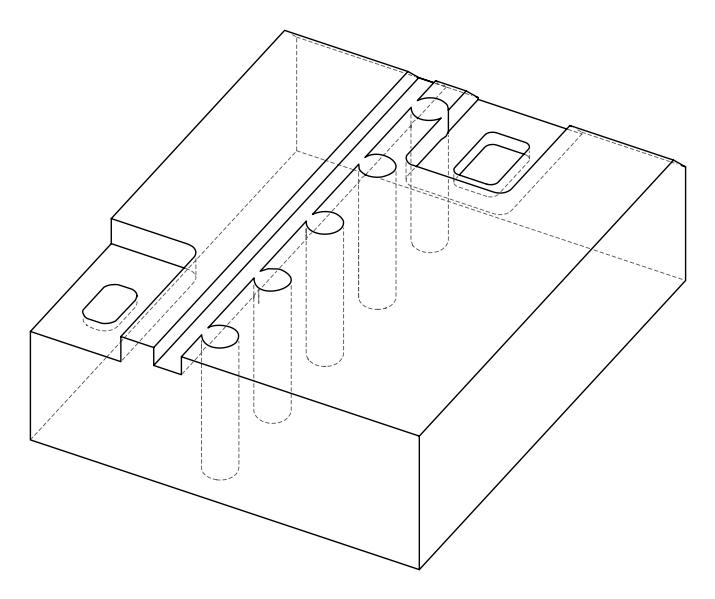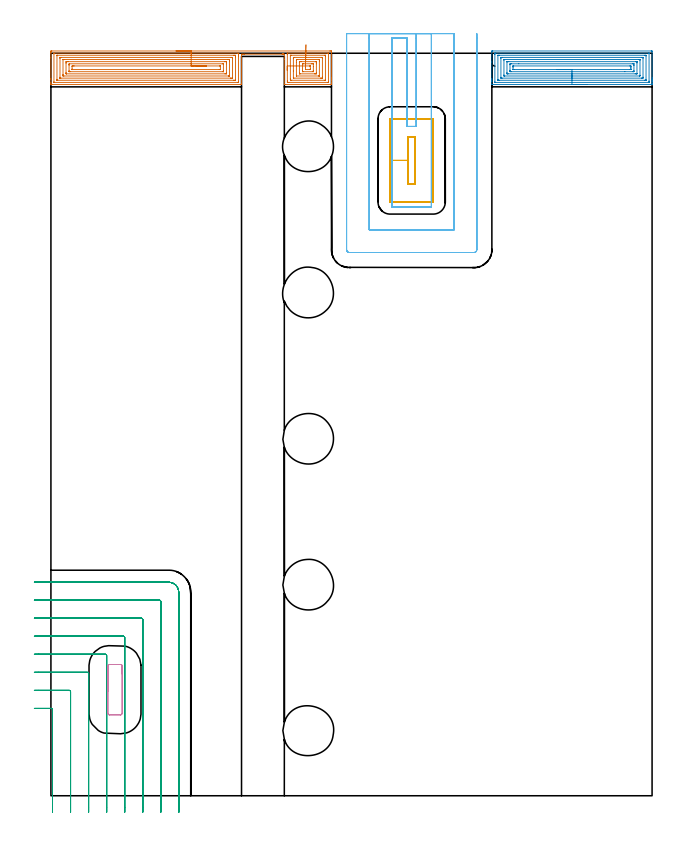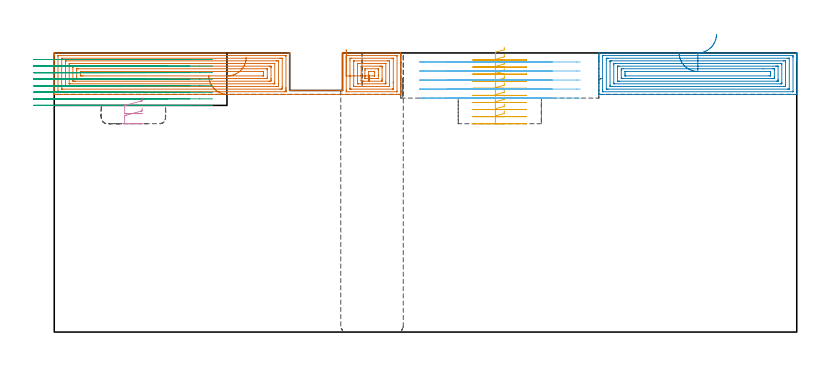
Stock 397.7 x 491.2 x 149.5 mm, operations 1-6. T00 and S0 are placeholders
(PLAN: 12 operations, 6 tool changes, 121 min)
(1 AREA_MILL | FG_CHAMFER_SURFACE | UGT0205_001 | 11.07 min | 46764 mm3)
(2 AREA_MILL_1 | FG_CHAMFER_SURFACE_1 | UGT0205_001 | 7.18 min | 28109 mm3)
(3 MILL_CORNER_NOTCH_RECTANGULAR | CORNER_NOTCH_RECTANGULAR | UGT0201_134 | Follow Part, ap 3.975, ae 75% | 22.82 min | 386567 mm3)
(4 MILL_RECTANGULAR_POCKET | POCKET_RECTANGULAR_STRAIGHT | NXT0201_007 | Follow Part, ap 6.25, ae 75% | 0.61 min | 17779 mm3)
(5 MILL_RECTANGULAR_POCKET_1 | POCKET_RECTANGULAR_STRAIGHT_1 | UGT0201_134 | Follow Part, ap 3.975, ae 75% | 6.12 min | 117712 mm3)
(6 MILL_SLOT | SLOT_PARTIAL_RECTANGULAR | UGT0201_136 | Follow Part, ap 5, ae 75% | 13.35 min | 283495 mm3)
(7 MILL_RECTANGULAR_SLOT | SLOT_RECTANGULAR | UGT0201_105 | Follow Part, ap 5.5, ae 75% | 11.49 min | 347706 mm3)
(8 MILL_THROUGH_HOLE_FROM_SOLID_MATERIAL | STEP1HOLE | NXT0201_007 | Circular | 9.67 min | 116236 mm3)
(9 MILL_THROUGH_HOLE_FROM_SOLID_MATERIAL_1 | STEP1HOLE_1 | NXT0201_007 | Circular | 9.67 min | 116264 mm3)
(10 MILL_THROUGH_HOLE_FROM_SOLID_MATERIAL_2 | STEP1HOLE_2 | NXT0201_007 | Circular | 9.67 min | 116205 mm3)
(11 MILL_THROUGH_HOLE_FROM_SOLID_MATERIAL_3 | STEP1HOLE_3 | NXT0201_007 | Circular | 9.67 min | 116239 mm3)
(12 MILL_THROUGH_HOLE_FROM_SOLID_MATERIAL_4 | STEP1HOLE_4 | NXT0201_007 | Circular | 9.67 min | 116236 mm3)
(TOOL UGT0205_001 | Chamfer Mill 20 x 3 x 45 deg. | D20 FL50 Z2)
(TOOL UGT0201_134 | Carbide End Mill 15.9 | D15.9 FL30 Z4)
(TOOL NXT0201_007 | ENDMILL 25mm [R216.25-25050GCK54P 1620] | D25 R3 FL54 Z5)
(TOOL UGT0201_136 | Carbide End Mill 20.0 | D20 FL30 Z4)
(TOOL UGT0201_105 | End Mill 22 mm | D22 FL25 Z2)
(OP 1 AREA_MILL)
G17 G21 G94 G90
T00 M6
G54
G17 G0 G90 X82.8 Y492.7 S1061 M3
G43 Z159.5 H0
Z137.3
G94 G1 X82.838 Z136.428 F250.
X82.952 Z135.564
X83.141 Z134.712
X83.403 Z133.88
X83.737 Z133.074
X84.14 Z132.3
X84.608 Z131.564
X85.14 Z130.872
X85.729 Z130.229
X86.372 Z129.64
X87.064 Z129.109
X87.8 Z128.64
X88.574 Z128.237
X89.38 Z127.903
X90.212 Z127.641
X91.064 Z127.452
X91.928 Z127.338
X92.8 Z127.3
X184.522
X185.015 Y492.699 Z127.301
X185.503 Y492.694 Z127.303
X185.592 Y492.691 Z127.306
X185.596 Y492.21 Z127.787
X185.6 Y491.63 Z128.367
Y475.107 Z144.889
Y474.526 Z145.468
Y473.919 Z146.079
Y473.642 Z146.355
Y471.874 Z148.121
Y471.321 Z148.678
Y470.806 Z149.193
Y470.515 Z149.476
X185.592 Y470.503 Z149.488
X185.461 Y470.5 Z149.5
X154.722
X154.481 Y470.499 Z149.499
X154.41 Y470.505 Z149.492
X154.4 Y470.692 Z149.305
Y487.183 Z132.816
Y490.6 Z129.4
X153.958
X153.831 Y490.596 Z129.396
X153.818 Y490.594 Z129.393
X153.816 Y490.595
X153.805 Y490.596 Z129.396
X153.8 Y490.598 Z129.398
X153.772 Y490.597 Z129.393
X153.769 Y490.598 Z129.392
X153.767 Y490.6
X153.737 Z129.4
X153.726 Y490.599 Z129.399
X153.612 Y490.6 Z129.4
X153.551
X153.53 Y490.594 Z129.389
X153.517 Y490.59 Z129.383
X153.513 Y490.596 Z129.392
X153.51 Y490.597 Z129.395
X153.485 Y490.6 Z129.4
X153.461 Y490.599 Z129.395
X153.449 Z129.394
X153.422 Y490.6 Z129.4
X153.391 Y490.599 Z129.396
X153.383 Z129.395
X152.948 Y490.6 Z129.4
X127.97
X127.014 Y490.599 Z129.394
X126.977 Y490.6 Z129.4
X126.1
X126.099 Y470.928 Z149.069
X126.09 Y470.505 Z149.491
X125.32 Y470.5 Z149.5
X0.139
X0.008 Y470.503 Z149.488
X0. Y470.515 Z149.476
Y470.806 Z149.193
Y471.321 Z148.678
Y471.874 Z148.121
Y473.919 Z146.079
Y474.526 Z145.468
Y488.155 Z131.842
Y491.326 Z128.671
Y491.63 Z128.367
X0.004 Y492.21 Z127.787
X0.008 Y492.691 Z127.306
X0.097 Y492.694 Z127.303
X0.585 Y492.7 Z127.3
X92.8
Y491.286 Z128.714
X123.579 Y491.285 Z128.715
X124.335 Y491.277 Z128.723
X124.225 Y491.072 Z128.928
X124.171 Y490.945 Z129.055
X124.12 Y490.748 Z129.252
X124.11 Y490.442 Z129.558
X124.102 Y489.883 Z130.117
X124.101 Y489.558 Z130.442
X124.1 Y489. Z131.
X124.099 Y472.202 Z147.798
X124.095 Y472.015 Z147.985
X124.091 Y471.948 Z148.052
X124.087 Y471.921 Z148.079
X124.069 Y471.919 Z148.081
X123.964 Y471.917 Z148.083
X123.538 Y471.914 Z148.086
X123.498
X2.326
X2.148 Y471.916 Z148.084
X2.059 Y471.919 Z148.081
X2.021 Y471.921 Z148.079
X2.01 Y471.941 Z148.059
X2.006 Y472.028 Z147.972
X2.001 Y472.236 Z147.764
Y490.804 Z129.196
X2.007 Y491.169 Z128.831
X2.01 Y491.268 Z128.732
X2.05 Y491.279 Z128.721
X2.407 Y491.286 Z128.714
X92.8
Y489.872 Z130.128
X120.866 Y489.871 Z130.129
X121.441 Y489.87 Z130.13
X121.757 Y489.868 Z130.132
X122.063 Y489.865 Z130.135
X122.09 Y489.558 Z130.442
X122.097 Y489.22 Z130.78
X122.099 Y488.673 Z131.327
X122.1 Y488.333 Z131.667
Y473.642 Z146.358
X122.098 Y473.472 Z146.528
X122.095 Y473.387 Z146.613
X122.09 Y473.346 Z146.654
X122.086 Y473.335 Z146.665
X122.068 Y473.333 Z146.667
X121.757 Y473.33 Z146.67
X121.182 Y473.329 Z146.671
X120.866 Y473.328 Z146.672
X4.464 Y473.329 Z146.671
X4.149 Y473.331 Z146.669
X4.044 Y473.333 Z146.667
X4.014 Y473.335 Z146.665
X4.009 Y473.397 Z146.603
X4.004 Y473.495 Z146.505
X4.001 Y473.642 Z146.358
X4. Y473.79 Z146.21
X4.001 Y489.558 Z130.442
X4.002 Y489.703 Z130.297
X4.01 Y489.851 Z130.149
X4.018 Y489.866 Z130.134
X4.031 Y489.867 Z130.133
X4.07 Y489.87 Z130.13
X4.149 Y489.871 Z130.129
X92.8 Y489.872 Z130.128
Y488.457 Z131.543
X119.302
X119.975 Y488.454 Z131.546
X120.069 Y488.452 Z131.548
X120.089 Y488.451 Z131.549
X120.094 Y488.329 Z131.671
X120.097 Y488.163 Z131.837
X120.1 Y487.914 Z132.086
Y487.789 Z132.211
X120.099 Y475.162 Z144.838
X120.094 Y474.913 Z145.087
X120.09 Y474.753 Z145.247
X120.057 Y474.75 Z145.25
X119.975 Y474.747 Z145.253
X119.756 Y474.744 Z145.256
X119.084 Y474.743 Z145.257
X118.866
X6.603
X6.086 Y474.745 Z145.255
X6.028 Y474.747 Z145.253
X6.015 Y474.749 Z145.251
X6.01 Y474.759 Z145.241
X6.006 Y474.803 Z145.197
X6.002 Y474.982 Z145.018
X6. Y475.342 Z144.658
Y487.789 Z132.211
X6.004 Y488.197 Z131.803
X6.008 Y488.4 Z131.6
X6.01 Y488.445 Z131.555
X6.053 Y488.45 Z131.55
X6.152 Y488.453 Z131.547
X6.821 Y488.457 Z131.543
X7.039
X92.8
Y487.043 Z132.957
X117.302
X118.058 Y487.039 Z132.961
X118.073 Y487.037 Z132.963
X118.092 Y487.005 Z132.995
X118.095 Y486.905 Z133.095
X118.1 Y486.113 Z133.887
X118.099 Y476.295 Z143.705
X118.097 Y476.196 Z143.804
X118.094 Y476.172 Z143.828
X118.092 Y476.165 Z143.835
X118.042 Y476.163 Z143.837
X117.858 Y476.159 Z143.841
X117.58 Y476.157 Z143.843
X117.441
X8.603
X8.01 Y476.164 Z143.836
X8.007 Y476.21 Z143.79
X8.004 Y476.295 Z143.705
X8. Y476.893 Z143.107
Y477.179 Z142.821
X8.001 Y486.905 Z133.095
X8.003 Y486.98 Z133.02
X8.006 Y487.017 Z132.983
X8.009 Y487.03 Z132.97
X8.048 Y487.036 Z132.964
X8.325 Y487.041 Z132.959
X8.465 Y487.043 Z132.957
X92.8
Y485.629 Z134.371
X115.024
X115.52 Y485.627 Z134.373
X115.919 Y485.625 Z134.375
X116.075 Y485.622 Z134.378
X116.091 Y485.454 Z134.546
X116.096 Y485.137 Z134.863
X116.1 Y484.561 Z135.439
Y484.253 Z135.747
Y478.372 Z141.628
X116.098 Y478.063 Z141.937
X116.094 Y477.775 Z142.225
X116.09 Y477.632 Z142.368
X116.078 Y477.578 Z142.422
X116.011 Y477.576 Z142.424
X115.52 Y477.573 Z142.427
X115.124 Y477.571 Z142.429
X10.385 Y477.572 Z142.428
X10.22 Y477.573 Z142.427
X10.088 Y477.576 Z142.424
X10.01 Y477.578 Z142.422
X10.008 Y477.681 Z142.319
X10.003 Y478.063 Z141.937
X10. Y478.445 Z141.555
Y484.635 Z135.365
X10.004 Y485.137 Z134.863
X10.009 Y485.51 Z134.49
X10.023 Y485.622 Z134.378
X10.138 Y485.624 Z134.376
X10.385 Y485.627 Z134.373
X10.781 Y485.629 Z134.371
X11.276
X92.8
Y484.215 Z135.785
X113.776
X113.956 Y484.213 Z135.787
X114.046 Y484.21 Z135.79
X114.083 Y484.208 Z135.792
X114.09 Y484.184 Z135.816
X114.094 Y484.1 Z135.9
X114.099 Y483.894 Z136.106
X114.1 Y479.473 Z140.527
X114.096 Y479.113 Z140.887
X114.091 Y479.011 Z140.989
X114.088 Y478.991 Z141.009
X114.082 Y478.989 Z141.011
X114.057 Y478.987 Z141.013
X113.951 Y478.986 Z141.014
X113.738 Y478.985 Z141.015
X13.058
X12.167 Y478.987 Z141.013
X12.125 Y478.989 Z141.011
X12.009 Y479.001 Z140.999
X12.003 Y479.03 Z140.97
X12.002 Y479.041 Z140.959
X12. Y479.113 Z140.887
Y479.832 Z140.168
Y483.368 Z136.632
Y483.534 Z136.466
X12.003 Y483.7 Z136.3
X12.01 Y484.032 Z135.968
X12.017 Y484.208 Z135.792
X12.206 Y484.214 Z135.786
X92.8 Y484.215 Z135.785
Y482.8 Z137.2
X111.638
X111.956 Y482.798 Z137.202
X112.061 Y482.795 Z137.205
X112.09 Y482.792 Z137.208
X112.095 Y482.722 Z137.278
X112.098 Y482.627 Z137.373
X112.1 Y482.484 Z137.516
Y482.341 Z137.659
X112.099 Y480.574 Z139.426
X112.09 Y480.43 Z139.57
X112.086 Y480.405 Z139.595
X112.074 Y480.403 Z139.597
X112.035 Y480.401 Z139.599
X111.956 Y480.4 Z139.6
X111.384
X14.268
X14.099 Y480.401 Z139.599
X14.04 Y480.404 Z139.596
X14.021 Y480.406 Z139.594
X14.01 Y480.426 Z139.574
X14.005 Y480.505 Z139.495
X14. Y480.665 Z139.335
Y480.716 Z139.284
X14.001 Y482.484 Z137.516
X14.006 Y482.692 Z137.308
X14.01 Y482.79 Z137.21
X14.203 Y482.794 Z137.206
X14.523 Y482.799 Z137.201
X14.84 Y482.8 Z137.2
X15.412
X92.8
X93.672 Z137.238
X94.536 Z137.351
X95.388 Z137.54
X96.22 Z137.803
X97.026 Z138.136
X97.8 Z138.539
X98.536 Z139.008
X99.228 Z139.539
X99.871 Z140.128
X100.46 Z140.772
X100.992 Z141.464
X101.46 Z142.2
X101.863 Z142.973
X102.197 Z143.779
X102.459 Z144.611
X102.648 Z145.463
X102.762 Z146.328
X102.8 Z147.2
G0 Z159.5
X156.4
Z151.342
G1 Y482.211 Z150.699
Y481.68 Z150.007
Y481.211 Z149.271
Y480.808 Z148.497
Y480.474 Z147.691
Y480.212 Z146.859
Y480.023 Z146.007
Y479.909 Z145.142
Y479.871 Z144.271
Y479.909 Z143.399
Y480.023 Z142.534
Y480.212 Z141.683
Y480.474 Z140.851
Y480.808 Z140.045
Y481.211 Z139.271
Y481.68 Z138.535
Y482.211 Z137.843
Y482.8 Z137.2
X156.399 Y490.442 Z129.558
X156.397 Y490.548 Z129.452
X156.389 Y490.651 Z129.349
X156.303 Y491.279 Z128.721
X156.504 Y491.284 Z128.716
X156.546 Y491.285 Z128.715
X183.274 Y491.286 Z128.714
X183.452 Y491.284 Z128.716
X183.541 Y491.281 Z128.719
X183.579 Y491.279 Z128.721
X183.59 Y491.259 Z128.741
X183.594 Y491.172 Z128.828
X183.599 Y490.963 Z129.037
Y472.395 Z147.605
X183.593 Y472.031 Z147.969
X183.59 Y471.932 Z148.068
X183.55 Y471.921 Z148.079
X183.193 Y471.914 Z148.086
X157.355
X156.504 Y471.92 Z148.08
X156.457 Y471.921 Z148.079
X156.41 Y471.947 Z148.053
X156.404 Y471.973 Z148.027
X156.4 Y472.758 Z147.242
Y472.862 Z147.138
Y482.8 Z137.2
X158.4
Y489.558 Z130.442
X158.403 Y489.75 Z130.25
X158.407 Y489.846 Z130.154
X158.41 Y489.864 Z130.136
X158.455 Y489.867 Z130.133
X158.545 Y489.87 Z130.13
X158.861 Y489.871 Z130.129
X159.177 Y489.872 Z130.128
X181.135 Y489.871 Z130.129
X181.451 Y489.869 Z130.131
X181.556 Y489.867 Z130.133
X181.586 Y489.865 Z130.135
X181.592 Y489.803 Z130.197
X181.597 Y489.705 Z130.295
X181.599 Y489.558 Z130.442
X181.6 Y489.41 Z130.59
X181.599 Y473.642 Z146.358
X181.598 Y473.497 Z146.503
X181.59 Y473.349 Z146.651
X181.582 Y473.334 Z146.666
X181.569 Y473.332 Z146.668
X181.53 Y473.33 Z146.67
X181.451 Y473.329 Z146.671
X180.877 Y473.328 Z146.672
X159.177 Y473.329 Z146.671
X158.601 Y473.33 Z146.67
X158.47 Y473.333 Z146.667
X158.417 Y473.335 Z146.665
X158.403 Y473.527 Z146.473
X158.401 Y473.642 Z146.358
X158.4 Y474.414 Z145.586
Y482.8 Z137.2
X160.4
X160.401 Y487.789 Z132.211
X160.404 Y488.34 Z131.66
X160.41 Y488.422 Z131.578
X160.42 Y488.451 Z131.549
X160.455 Y488.452 Z131.548
X160.623 Y488.455 Z131.545
X160.959 Y488.457 Z131.543
X161.177
X178.997
X179.514 Y488.455 Z131.545
X179.572 Y488.453 Z131.547
X179.585 Y488.451 Z131.549
X179.59 Y488.441 Z131.559
X179.594 Y488.397 Z131.603
X179.598 Y488.218 Z131.782
X179.6 Y487.858 Z132.142
Y475.411 Z144.589
X179.596 Y475.003 Z144.997
X179.592 Y474.8 Z145.2
X179.59 Y474.754 Z145.246
X179.546 Y474.75 Z145.25
X179.448 Y474.747 Z145.253
X178.779 Y474.743 Z145.257
X178.561
X160.741
X160.546 Y474.745 Z145.255
X160.449 Y474.748 Z145.252
X160.41 Y474.75 Z145.25
X160.408 Y474.782 Z145.218
X160.401 Y475.08 Z144.92
X160.4 Y479.383 Z140.617
Y482.8 Z137.2
X162.4
Y485.137 Z134.863
Y486.359 Z133.641
X162.403 Y486.905 Z133.095
X162.406 Y486.989 Z133.011
X162.409 Y487.026 Z132.974
X162.464 Y487.036 Z132.964
X162.604 Y487.041 Z132.959
X162.741 Y487.042 Z132.958
X177.136
X177.414 Y487.039 Z132.961
X177.59 Y487.036 Z132.964
X177.594 Y486.99 Z133.01
X177.597 Y486.905 Z133.095
X177.6 Y486.306 Z133.694
Y486.021 Z133.979
X177.599 Y476.295 Z143.705
X177.598 Y476.22 Z143.78
X177.594 Y476.183 Z143.817
X177.591 Y476.17 Z143.83
X177.551 Y476.164 Z143.836
X177.275 Y476.159 Z143.841
X177.135 Y476.157 Z143.843
X162.602
X162.51 Y476.159 Z143.841
X162.437 Y476.164 Z143.836
X162.409 Y476.168 Z143.832
X162.407 Y476.183 Z143.817
X162.403 Y476.295 Z143.705
X162.4 Y476.633 Z143.367
Y482.8 Z137.2
X164.4
Y485.137 Z134.863
Y485.258 Z134.742
X164.403 Y485.381 Z134.619
X164.41 Y485.618 Z134.382
X164.523 Y485.622 Z134.378
X164.92 Y485.627 Z134.373
X165.414 Y485.629 Z134.371
X165.809
X175.215
X175.38 Y485.627 Z134.373
X175.512 Y485.625 Z134.375
X175.59 Y485.622 Z134.378
X175.593 Y485.519 Z134.481
X175.598 Y485.137 Z134.863
X175.6 Y484.754 Z135.246
Y484.253 Z135.747
Y478.565 Z141.435
X175.597 Y478.063 Z141.937
X175.591 Y477.69 Z142.31
X175.577 Y477.578 Z142.422
X175.462 Y477.575 Z142.425
X175.215 Y477.573 Z142.427
X174.819 Y477.571 Z142.429
X174.324
X165.019
X164.523 Y477.573 Z142.427
X164.453 Y477.575 Z142.425
X164.418 Y477.577 Z142.423
X164.41 Y477.697 Z142.303
X164.402 Y477.941 Z142.059
X164.4 Y478.063 Z141.937
Y482.8 Z137.2
X166.4
Y483.274 Z136.726
Y483.368 Z136.632
X166.405 Y484.153 Z135.847
X166.41 Y484.204 Z135.796
X166.451 Y484.208 Z135.792
X166.556 Y484.211 Z135.789
X166.77 Y484.213 Z135.787
X167.196 Y484.215 Z135.785
X172.542
X173.433 Y484.212 Z135.788
X173.475 Y484.211 Z135.789
X173.591 Y484.199 Z135.801
X173.597 Y484.17 Z135.83
X173.598 Y484.159 Z135.841
X173.6 Y482.318 Z137.682
Y479.666 Z140.334
X173.597 Y479.5 Z140.5
X173.59 Y479.168 Z140.832
X173.583 Y478.992 Z141.008
X173.394 Y478.986 Z141.014
X166.753
X166.551 Y478.988 Z141.012
X166.45 Y478.991 Z141.009
X166.41 Y478.993 Z141.007
X166.4 Y479.832 Z140.168
Y482.8 Z137.2
X168.41 Y482.755 Z137.245
Y482.77 Z137.23
X168.419 Y482.794 Z137.206
X168.468 Y482.797 Z137.203
X168.553 Y482.8 Z137.2
X171.332
X171.501 Y482.799 Z137.201
X171.56 Y482.797 Z137.203
X171.579 Y482.794 Z137.206
X171.59 Y482.773 Z137.227
X171.596 Y482.695 Z137.305
X171.6 Y482.535 Z137.465
Y482.484 Z137.516
Y480.766 Z139.234
Y480.716 Z139.284
X171.595 Y480.507 Z139.493
X171.59 Y480.41 Z139.59
X171.397 Y480.405 Z139.595
X171.078 Y480.4 Z139.6
X168.405
X168.403 Y480.401 Z139.599
X168.401 Y480.404 Z139.596
X168.4 Y482.173 Z137.827
X168.404 Y482.484 Z137.516
X168.41 Y482.755 Z137.245
X168.424 Y483.398 Z136.655
X168.439 Y484.09 Z136.124
X168.456 Y484.826 Z135.656
X168.473 Y485.6 Z135.253
X168.491 Y486.406 Z134.919
X168.51 Y487.237 Z134.657
X168.529 Y488.089 Z134.468
X168.548 Y488.954 Z134.355
X168.568 Y489.825 Z134.317
X168.587 Y490.696 Z134.355
X168.606 Y491.561 Z134.469
X168.625 Y492.412 Z134.658
X168.644 Y493.244 Z134.92
X168.662 Y494.05 Z135.254
X168.679 Y494.824 Z135.657
X168.696 Y495.559 Z136.126
X168.711 Y496.251 Z136.657
X168.726 Y496.894 Z137.246
G0 Z159.5
M5
M2
(OP 2 AREA_MILL_1)
G17 G21 G94 G90
T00 M6
G54
G17 G0 G90 X354.7 Y470.5 S1061 M3
G43 Z159.5 H0
G94 G1 X354.662 Z158.628 F250.
X354.548 Z157.763
X354.359 Z156.912
X354.097 Z156.08
X353.763 Z155.274
X353.36 Z154.5
X352.892 Z153.764
X352.36 Z153.072
X351.771 Z152.429
X351.128 Z151.84
X350.436 Z151.308
X349.7 Z150.84
X348.926 Z150.437
X348.12 Z150.103
X347.288 Z149.841
X346.436 Z149.652
X345.572 Z149.538
X344.7 Z149.5
X291.811
X291.71 Y470.506 Z149.492
X291.7 Y470.745 Z149.254
Y472.316 Z147.683
Y472.758 Z147.238
Y472.979 Z147.018
Y473.642 Z146.355
Y473.863 Z146.134
Y474.526 Z145.467
Y485.413 Z134.584
Y492.21 Z127.786
X291.703 Y492.545 Z127.452
X291.71 Y492.691 Z127.305
X291.858 Y492.699 Z127.299
X292.256 Y492.7 Z127.3
X397.144
X397.546 Y492.695 Z127.302
X397.69 Y492.691 Z127.305
X397.7 Y492.542 Z127.455
Y475.079 Z144.916
Y474.526 Z145.467
Y473.863 Z146.134
Y473.642 Z146.355
Y472.979 Z147.018
Y472.758 Z147.238
Y472.316 Z147.683
Y471.432 Z148.567
Y470.99 Z149.009
X397.699 Y470.743 Z149.255
X397.69 Y470.506 Z149.492
X397.589 Y470.5 Z149.5
X344.7
Y471.914 Z148.086
X293.993
X293.819 Y471.917 Z148.083
X293.734 Y471.921 Z148.079
X293.709 Y471.93 Z148.07
X293.705 Y471.955 Z148.045
X293.701 Y472.021 Z147.979
X293.7 Y472.205 Z147.795
Y490.442 Z129.558
X293.701 Y490.772 Z129.228
X293.71 Y491.105 Z128.895
X293.725 Y491.279 Z128.721
X293.821 Y491.282 Z128.718
X294.033 Y491.285 Z128.715
X294.074 Y491.286 Z128.714
X395.407
X395.581 Y491.283 Z128.717
X395.666 Y491.279 Z128.721
X395.691 Y491.27 Z128.73
X395.695 Y491.245 Z128.755
X395.698 Y491.179 Z128.821
X395.7 Y490.995 Z129.005
Y472.758 Z147.242
X395.699 Y472.428 Z147.572
X395.69 Y472.095 Z147.905
X395.675 Y471.921 Z148.079
X395.579 Y471.918 Z148.082
X395.367 Y471.914 Z148.086
X395.326
X344.7
Y473.328 Z146.672
X296.7 Y473.329 Z146.671
X296.125 Y473.33 Z146.67
X295.811 Y473.333 Z146.667
X295.716 Y473.335 Z146.665
X295.706 Y473.532 Z146.468
X295.702 Y473.642 Z146.358
X295.7 Y473.752 Z146.248
X295.701 Y489.667 Z130.333
X295.705 Y489.778 Z130.222
X295.71 Y489.851 Z130.149
X295.719 Y489.865 Z130.135
X295.733 Y489.867 Z130.133
X295.811 Y489.869 Z130.131
X296.385 Y489.871 Z130.129
X296.7
X392.7
X393.275 Y489.87 Z130.13
X393.589 Y489.866 Z130.134
X393.684 Y489.865 Z130.135
X393.694 Y489.668 Z130.332
X393.698 Y489.558 Z130.442
X393.7 Y489.448 Z130.552
X393.699 Y473.532 Z146.468
X393.695 Y473.421 Z146.579
X393.69 Y473.349 Z146.651
X393.681 Y473.335 Z146.665
X393.667 Y473.333 Z146.667
X393.589 Y473.331 Z146.669
X393.015 Y473.329 Z146.671
X392.7 Y473.328 Z146.672
X344.7
Y474.743 Z145.257
X298.478
X298.259 Y474.744 Z145.256
X297.761 Y474.75 Z145.25
X297.71 Y474.753 Z145.247
X297.706 Y474.825 Z145.175
X297.702 Y474.984 Z145.016
X297.7 Y475.3 Z144.7
X297.701 Y487.789 Z132.211
X297.705 Y488.176 Z131.824
X297.71 Y488.369 Z131.631
X297.719 Y488.451 Z131.549
X297.811 Y488.453 Z131.547
X298.478 Y488.457 Z131.543
X298.695
X390.922
X391.141 Y488.456 Z131.544
X391.639 Y488.45 Z131.55
X391.69 Y488.447 Z131.553
X391.694 Y488.374 Z131.626
X391.698 Y488.216 Z131.784
X391.7 Y487.9 Z132.1
Y475.411 Z144.589
X391.695 Y475.024 Z144.976
X391.69 Y474.831 Z145.169
X391.681 Y474.749 Z145.251
X391.589 Y474.747 Z145.253
X390.922 Y474.743 Z145.257
X390.705
X344.7
Y476.157 Z143.843
X300.256
X300.117 Y476.158 Z143.842
X299.84 Y476.164 Z143.836
X299.709 Y476.174 Z143.826
X299.705 Y476.216 Z143.784
X299.702 Y476.295 Z143.705
X299.7 Y476.847 Z143.153
X299.701 Y486.573 Z133.427
X299.706 Y486.905 Z133.095
X299.71 Y487.036 Z132.964
X299.978 Y487.041 Z132.959
X300.117 Y487.043 Z132.957
X389.144
X389.283 Y487.042 Z132.958
X389.56 Y487.036 Z132.964
X389.691 Y487.026 Z132.974
X389.695 Y486.984 Z133.016
X389.698 Y486.905 Z133.095
X389.7 Y486.353 Z133.647
X389.699 Y476.627 Z143.373
X389.694 Y476.295 Z143.705
X389.689 Y476.164 Z143.836
X389.422 Y476.159 Z143.841
X389.283 Y476.157 Z143.843
X344.7
Y477.571 Z142.429
X302.528
X302.033 Y477.572 Z142.428
X301.869 Y477.574 Z142.426
X301.738 Y477.578 Z142.422
X301.71 Y477.584 Z142.416
X301.706 Y477.637 Z142.363
X301.703 Y477.732 Z142.268
X301.7 Y478.063 Z141.937
Y478.395 Z141.605
X301.701 Y485.467 Z134.533
X301.706 Y485.578 Z134.422
X301.71 Y485.615 Z134.385
X301.727 Y485.622 Z134.378
X301.786 Y485.624 Z134.376
X302.033 Y485.628 Z134.372
X302.428 Y485.629 Z134.371
X302.922
X386.872
X387.367 Y485.628 Z134.372
X387.531 Y485.626 Z134.374
X387.662 Y485.622 Z134.378
X387.69 Y485.616 Z134.384
X387.694 Y485.563 Z134.437
X387.697 Y485.468 Z134.532
X387.7 Y485.137 Z134.863
Y484.805 Z135.195
X387.699 Y477.733 Z142.267
X387.694 Y477.621 Z142.379
X387.69 Y477.585 Z142.415
X387.673 Y477.578 Z142.422
X387.614 Y477.575 Z142.425
X387.367 Y477.572 Z142.428
X386.972 Y477.571 Z142.429
X386.478
X344.7
Y478.985 Z141.015
X304.662
X303.811 Y478.991 Z141.009
X303.766 Y478.992 Z141.008
X303.71 Y479.022 Z140.978
X303.704 Y479.054 Z140.946
X303.7 Y479.832 Z140.168
Y479.942 Z140.058
X303.701 Y483.589 Z136.411
X303.705 Y483.81 Z136.19
X303.715 Y484.208 Z135.792
X303.811 Y484.213 Z135.787
X303.85 Y484.214 Z135.786
X304.7 Y484.215 Z135.785
X309.533
X384.738
X385.589 Y484.209 Z135.791
X385.634 Y484.208 Z135.792
X385.69 Y484.178 Z135.822
X385.696 Y484.146 Z135.854
X385.7 Y483.368 Z136.632
Y483.258 Z136.742
X385.699 Y479.611 Z140.389
X385.695 Y479.39 Z140.61
X385.685 Y478.992 Z141.008
X385.589 Y478.987 Z141.013
X385.55 Y478.986 Z141.014
X384.7 Y478.985 Z141.015
X379.7
X344.7
Y480.4 Z139.6
X306.478
X305.905 Y480.402 Z139.598
X305.771 Y480.404 Z139.596
X305.717 Y480.406 Z139.594
X305.703 Y480.602 Z139.398
X305.7 Y481.6 Z138.4
Y482.374 Z137.626
X305.701 Y482.484 Z137.516
X305.703 Y482.678 Z137.322
X305.707 Y482.774 Z137.226
X305.709 Y482.792 Z137.208
X305.752 Y482.795 Z137.205
X305.842 Y482.797 Z137.203
X306.16 Y482.8 Z137.2
X382.922
X383.495 Y482.798 Z137.202
X383.629 Y482.796 Z137.204
X383.683 Y482.794 Z137.206
X383.697 Y482.598 Z137.402
X383.698 Y482.484 Z137.516
X383.7 Y481.711 Z138.289
Y480.826 Z139.174
X383.699 Y480.716 Z139.284
X383.697 Y480.522 Z139.478
X383.693 Y480.426 Z139.574
X383.691 Y480.408 Z139.592
X383.648 Y480.405 Z139.595
X383.558 Y480.403 Z139.597
X383.24 Y480.4 Z139.6
X344.7
X343.828 Z139.639
X342.964 Z139.752
X342.112 Z139.941
X341.28 Z140.204
X340.474 Z140.537
X339.7 Z140.94
X338.964 Z141.409
X338.272 Z141.94
X337.629 Z142.529
X337.04 Z143.173
X336.508 Z143.865
X336.04 Z144.6
X335.637 Z145.374
X335.303 Z146.18
X335.041 Z147.012
X334.852 Z147.864
X334.738 Z148.729
X334.7 Z149.6
G0 Z159.5
M5
M2
(OP 3 MILL_CORNER_NOTCH_RECTANGULAR)
G17 G21 G94 G90
T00 M6
G54
G17 G0 G90 X1.075 Y-10.95 S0 M3
G43 Z159.5 H0
Z145.987
G94 G1 Y-7.95 F250.
Y56.987 F500.
G3 X0.287 Y57.775 R0.795
G1 X-7.95
X-10.95 F250.
G0 Z159.5
X13. Y-10.95
Z145.987
G1 Y-7.95
Y68.911 F500.
G3 X12.211 Y69.7 R0.795
G1 X-7.95
X-10.95 F250.
G0 Z159.5
X24.925 Y-10.95
Z145.987
G1 Y-7.95
Y80.836 F500.
G3 X24.136 Y81.625 R0.795
G1 X-7.95
X-10.95 F250.
G0 Z159.5
X36.85 Y-10.95
Z145.987
G1 Y-7.95
Y92.761 F500.
G3 X36.061 Y93.55 R0.795
G1 X-7.95
X-10.95 F250.
G0 Z159.5
X48.775 Y-10.95
Z145.987
G1 Y-7.95
Y104.685 F500.
G3 X47.985 Y105.475 R0.795
G1 X-7.95
X-10.95 F250.
G0 Z159.5
X60.7 Y-10.95
Z145.987
G1 Y-7.95
Y116.61 F500.
G3 X59.91 Y117.4 R0.795
G1 X-7.95
X-10.95 F250.
G0 Z159.5
X72.625 Y-10.95
Z145.987
G1 Y-7.95
Y128.535 F500.
G3 X71.835 Y129.325 R0.795
G1 X-7.95
X-10.95 F250.
G0 Z159.5
X84.55 Y-10.95
Z145.987
G1 Y-7.95
Y134.7 F500.
G3 X78. Y141.25 R6.55
G1 X-7.95
X-10.95 F250.
G0 Z159.5
X1.075 Y-10.95
Z142.475
G1 Y-7.95
Y56.987 F500.
G3 X0.287 Y57.775 R0.795
G1 X-7.95
X-10.95 F250.
G0 Z159.5
X13. Y-10.95
Z142.475
G1 Y-7.95
Y68.911 F500.
G3 X12.211 Y69.7 R0.795
G1 X-7.95
X-10.95 F250.
G0 Z159.5
X24.925 Y-10.95
Z142.475
G1 Y-7.95
Y80.836 F500.
G3 X24.136 Y81.625 R0.795
G1 X-7.95
X-10.95 F250.
G0 Z159.5
X36.85 Y-10.95
Z142.475
G1 Y-7.95
Y92.761 F500.
G3 X36.061 Y93.55 R0.795
G1 X-7.95
X-10.95 F250.
G0 Z159.5
X48.775 Y-10.95
Z142.475
G1 Y-7.95
Y104.685 F500.
G3 X47.985 Y105.475 R0.795
G1 X-7.95
X-10.95 F250.
G0 Z159.5
X60.7 Y-10.95
Z142.475
G1 Y-7.95
Y116.61 F500.
G3 X59.91 Y117.4 R0.795
G1 X-7.95
X-10.95 F250.
G0 Z159.5
X72.625 Y-10.95
Z142.475
G1 Y-7.95
Y128.535 F500.
G3 X71.835 Y129.325 R0.795
G1 X-7.95
X-10.95 F250.
G0 Z159.5
X84.55 Y-10.95
Z142.475
G1 Y-7.95
Y134.7 F500.
G3 X78. Y141.25 R6.55
G1 X-7.95
X-10.95 F250.
G0 Z159.5
X1.075 Y-10.95
Z138.962
G1 Y-7.95
Y56.987 F500.
G3 X0.287 Y57.775 R0.795
G1 X-7.95
X-10.95 F250.
G0 Z159.5
X13. Y-10.95
Z138.962
G1 Y-7.95
Y68.911 F500.
G3 X12.211 Y69.7 R0.795
G1 X-7.95
X-10.95 F250.
G0 Z159.5
X24.925 Y-10.95
Z138.962
G1 Y-7.95
Y80.836 F500.
G3 X24.136 Y81.625 R0.795
G1 X-7.95
X-10.95 F250.
G0 Z159.5
X36.85 Y-10.95
Z138.962
G1 Y-7.95
Y92.761 F500.
G3 X36.061 Y93.55 R0.795
G1 X-7.95
X-10.95 F250.
G0 Z159.5
X48.775 Y-10.95
Z138.962
G1 Y-7.95
Y104.685 F500.
G3 X47.985 Y105.475 R0.795
G1 X-7.95
X-10.95 F250.
G0 Z159.5
X60.7 Y-10.95
Z138.962
G1 Y-7.95
Y116.61 F500.
G3 X59.91 Y117.4 R0.795
G1 X-7.95
X-10.95 F250.
G0 Z159.5
X72.625 Y-10.95
Z138.962
G1 Y-7.95
Y128.535 F500.
G3 X71.835 Y129.325 R0.795
G1 X-7.95
X-10.95 F250.
G0 Z159.5
X84.55 Y-10.95
Z138.962
G1 Y-7.95
Y134.7 F500.
G3 X78. Y141.25 R6.55
G1 X-7.95
X-10.95 F250.
G0 Z159.5
X1.075 Y-10.95
Z135.45
G1 Y-7.95
Y56.987 F500.
G3 X0.287 Y57.775 R0.795
G1 X-7.95
X-10.95 F250.
G0 Z159.5
X13. Y-10.95
Z135.45
G1 Y-7.95
Y68.911 F500.
G3 X12.211 Y69.7 R0.795
G1 X-7.95
X-10.95 F250.
G0 Z159.5
X24.925 Y-10.95
Z135.45
G1 Y-7.95
Y80.836 F500.
G3 X24.136 Y81.625 R0.795
G1 X-7.95
X-10.95 F250.
G0 Z159.5
X36.85 Y-10.95
Z135.45
G1 Y-7.95
Y92.761 F500.
G3 X36.061 Y93.55 R0.795
G1 X-7.95
X-10.95 F250.
G0 Z159.5
X48.775 Y-10.95
Z135.45
G1 Y-7.95
Y104.685 F500.
G3 X47.985 Y105.475 R0.795
G1 X-7.95
X-10.95 F250.
G0 Z159.5
X60.7 Y-10.95
Z135.45
G1 Y-7.95
Y116.61 F500.
G3 X59.91 Y117.4 R0.795
G1 X-7.95
X-10.95 F250.
G0 Z159.5
X72.625 Y-10.95
Z135.45
G1 Y-7.95
Y128.535 F500.
G3 X71.835 Y129.325 R0.795
G1 X-7.95
X-10.95 F250.
G0 Z159.5
X84.55 Y-10.95
Z135.45
G1 Y-7.95
Y134.7 F500.
G3 X78. Y141.25 R6.55
G1 X-7.95
X-10.95 F250.
G0 Z159.5
X1.075 Y-10.95
Z131.937
G1 Y-7.95
Y56.987 F500.
G3 X0.287 Y57.775 R0.795
G1 X-7.95
X-10.95 F250.
G0 Z159.5
X13. Y-10.95
Z131.937
G1 Y-7.95
Y68.911 F500.
G3 X12.211 Y69.7 R0.795
G1 X-7.95
X-10.95 F250.
G0 Z159.5
X24.925 Y-10.95
Z131.937
G1 Y-7.95
Y80.836 F500.
G3 X24.136 Y81.625 R0.795
G1 X-7.95
X-10.95 F250.
G0 Z159.5
X36.85 Y-10.95
Z131.937
G1 Y-7.95
Y92.761 F500.
G3 X36.061 Y93.55 R0.795
G1 X-7.95
X-10.95 F250.
G0 Z159.5
X48.775 Y-10.95
Z131.937
G1 Y-7.95
Y104.685 F500.
G3 X47.985 Y105.475 R0.795
G1 X-7.95
X-10.95 F250.
G0 Z159.5
X60.7 Y-10.95
Z131.937
G1 Y-7.95
Y116.61 F500.
G3 X59.91 Y117.4 R0.795
G1 X-7.95
X-10.95 F250.
G0 Z159.5
X72.625 Y-10.95
Z131.937
G1 Y-7.95
Y128.535 F500.
G3 X71.835 Y129.325 R0.795
G1 X-7.95
X-10.95 F250.
G0 Z159.5
X84.55 Y-10.95
Z131.937
G1 Y-7.95
Y134.7 F500.
G3 X78. Y141.25 R6.55
G1 X-7.95
X-10.95 F250.
G0 Z159.5
X1.075 Y-10.95
Z128.425
G1 Y-7.95
Y56.987 F500.
G3 X0.287 Y57.775 R0.795
G1 X-7.95
X-10.95 F250.
G0 Z159.5
X13. Y-10.95
Z128.425
G1 Y-7.95
Y68.911 F500.
G3 X12.211 Y69.7 R0.795
G1 X-7.95
X-10.95 F250.
G0 Z159.5
X24.925 Y-10.95
Z128.425
G1 Y-7.95
Y80.836 F500.
G3 X24.136 Y81.625 R0.795
G1 X-7.95
X-10.95 F250.
G0 Z159.5
X36.85 Y-10.95
Z128.425
G1 Y-7.95
Y92.761 F500.
G3 X36.061 Y93.55 R0.795
G1 X-7.95
X-10.95 F250.
G0 Z159.5
X48.775 Y-10.95
Z128.425
G1 Y-7.95
Y104.685 F500.
G3 X47.985 Y105.475 R0.795
G1 X-7.95
X-10.95 F250.
G0 Z159.5
X60.7 Y-10.95
Z128.425
G1 Y-7.95
Y116.61 F500.
G3 X59.91 Y117.4 R0.795
G1 X-7.95
X-10.95 F250.
G0 Z159.5
X72.625 Y-10.95
Z128.425
G1 Y-7.95
Y128.535 F500.
G3 X71.835 Y129.325 R0.795
G1 X-7.95
X-10.95 F250.
G0 Z159.5
X84.55 Y-10.95
Z128.425
G1 Y-7.95
Y134.7 F500.
G3 X78. Y141.25 R6.55
G1 X-7.95
X-10.95 F250.
G0 Z159.5
X1.075 Y-10.95
Z124.912
G1 Y-7.95
Y56.987 F500.
G3 X0.287 Y57.775 R0.795
G1 X-7.95
X-10.95 F250.
G0 Z159.5
X13. Y-10.95
Z124.912
G1 Y-7.95
Y68.911 F500.
G3 X12.211 Y69.7 R0.795
G1 X-7.95
X-10.95 F250.
G0 Z159.5
X24.925 Y-10.95
Z124.912
G1 Y-7.95
Y80.836 F500.
G3 X24.136 Y81.625 R0.795
G1 X-7.95
X-10.95 F250.
G0 Z159.5
X36.85 Y-10.95
Z124.912
G1 Y-7.95
Y92.761 F500.
G3 X36.061 Y93.55 R0.795
G1 X-7.95
X-10.95 F250.
G0 Z159.5
X48.775 Y-10.95
Z124.912
G1 Y-7.95
Y104.685 F500.
G3 X47.985 Y105.475 R0.795
G1 X-7.95
X-10.95 F250.
G0 Z159.5
X60.7 Y-10.95
Z124.912
G1 Y-7.95
Y116.61 F500.
G3 X59.91 Y117.4 R0.795
G1 X-7.95
X-10.95 F250.
G0 Z159.5
X72.625 Y-10.95
Z124.912
G1 Y-7.95
Y128.535 F500.
G3 X71.835 Y129.325 R0.795
G1 X-7.95
X-10.95 F250.
G0 Z159.5
X84.55 Y-10.95
Z124.912
G1 Y-7.95
Y134.7 F500.
G3 X78. Y141.25 R6.55
G1 X-7.95
X-10.95 F250.
G0 Z159.5
X1.075 Y-10.95
Z121.4
G1 Y-7.95
Y56.987 F500.
G3 X0.287 Y57.775 R0.795
G1 X-7.95
X-10.95 F250.
G0 Z159.5
X13. Y-10.95
Z121.4
G1 Y-7.95
Y68.911 F500.
G3 X12.211 Y69.7 R0.795
G1 X-7.95
X-10.95 F250.
G0 Z159.5
X24.925 Y-10.95
Z121.4
G1 Y-7.95
Y80.836 F500.
G3 X24.136 Y81.625 R0.795
G1 X-7.95
X-10.95 F250.
G0 Z159.5
X36.85 Y-10.95
Z121.4
G1 Y-7.95
Y92.761 F500.
G3 X36.061 Y93.55 R0.795
G1 X-7.95
X-10.95 F250.
G0 Z159.5
X48.775 Y-10.95
Z121.4
G1 Y-7.95
Y104.685 F500.
G3 X47.985 Y105.475 R0.795
G1 X-7.95
X-10.95 F250.
G0 Z159.5
X60.7 Y-10.95
Z121.4
G1 Y-7.95
Y116.61 F500.
G3 X59.91 Y117.4 R0.795
G1 X-7.95
X-10.95 F250.
G0 Z159.5
X72.625 Y-10.95
Z121.4
G1 Y-7.95
Y128.535 F500.
G3 X71.835 Y129.325 R0.795
G1 X-7.95
X-10.95 F250.
G0 Z159.5
X84.55 Y-10.95
Z121.4
G1 Y-7.95
Y134.7 F500.
G3 X78. Y141.25 R6.55
G1 X-7.95
X-10.95 F250.
G0 Z159.5
M5
M2
(OP 4 MILL_RECTANGULAR_POCKET)
G17 G21 G94 G90
T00 M6
G54
G17 G0 G90 X47.1 Y80.596 S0 M3
G43 Z159.5 H1
Z125.429
G94 G1 Y85.8 Z124.034 F250.
Y85.9 Z124.007
X47.036 Y86.167 Z123.934
X46.901 Y86.407 Z123.86
X46.707 Y86.601 Z123.786
X46.467 Y86.736 Z123.713
X46.2 Y86.8 Z123.639
X38.6 Z121.603
X38.333 Y86.736 Z121.529
X38.093 Y86.601 Z121.455
X37.899 Y86.407 Z121.382
X37.764 Y86.167 Z121.308
X37.7 Y85.9 Z121.235
Y85.8 Z121.208
Y70.15 Z117.014
Y54.5 F500.
G3 X38.7 Y53.5 R1.
G1 X46.1
G3 X47.1 Y54.5 R1.
G1 Y85.8
G3 X46.1 Y86.8 R1.
G1 X38.7
G3 X37.7 Y85.8 R1.
G1 Y70.15
Y69.15
G0 X47.1 Y80.596 Z120.014
G1 Y85.8 Z118.62 F250.
Y85.9 Z118.593
X47.036 Y86.167 Z118.519
X46.901 Y86.407 Z118.446
X46.707 Y86.601 Z118.372
X46.467 Y86.736 Z118.298
X46.2 Y86.8 Z118.225
X38.6 Z116.188
X38.333 Y86.736 Z116.115
X38.093 Y86.601 Z116.041
X37.899 Y86.407 Z115.967
X37.764 Y86.167 Z115.894
X37.7 Y85.9 Z115.82
Y85.8 Z115.793
Y70.15 Z111.6
Y54.5 F500.
G3 X38.7 Y53.5 R1.
G1 X46.1
G3 X47.1 Y54.5 R1.
G1 Y85.8
G3 X46.1 Y86.8 R1.
G1 X38.7
G3 X37.7 Y85.8 R1.
G1 Y70.15
Y69.15
G0 Z159.5
M5
M2
(OP 5 MILL_RECTANGULAR_POCKET_1)
G17 G21 G94 G90
T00 M6
G54
G17 G0 G90 X241.025 Y430.959 S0 M3
G43 Z159.5 H0
Z152.5
G94 G1 Y435.925 Z151.169 F250.
X236.275 Z149.897
Y420.3 Z145.71
Y404.675 F500.
X241.025
Y435.925
X236.275
Y420.3
X224.35
Y392.8
X224.348 Y392.77
X224.37 Y392.748
X224.4 Y392.75
X252.9
X252.93 Y392.748
X252.952 Y392.77
X252.95 Y392.8
Y447.8
X252.952 Y447.83
X252.93 Y447.852
X252.9 Y447.85
X224.4
X224.37 Y447.852
X224.348 Y447.83
X224.35 Y447.8
Y420.3
Y419.3
G0 X241.025 Y430.959 Z148.71
G1 Y435.925 Z147.379 F250.
X236.275 Z146.107
Y420.3 Z141.92
Y404.675 F500.
X241.025
Y435.925
X236.275
Y420.3
X224.35
Y392.8
X224.348 Y392.77
X224.37 Y392.748
X224.4 Y392.75
X252.9
X252.93 Y392.748
X252.952 Y392.77
X252.95 Y392.8
Y447.8
X252.952 Y447.83
X252.93 Y447.852
X252.9 Y447.85
X224.4
X224.37 Y447.852
X224.348 Y447.83
X224.35 Y447.8
Y420.3
Y419.3
G0 X241.025 Y430.959 Z144.92
G1 Y435.925 Z143.589 F250.
X236.275 Z142.317
Y420.3 Z138.13
Y404.675 F500.
X241.025
Y435.925
X236.275
Y420.3
X224.35
Y392.8
X224.348 Y392.77
X224.37 Y392.748
X224.4 Y392.75
X252.9
X252.93 Y392.748
X252.952 Y392.77
X252.95 Y392.8
Y447.8
X252.952 Y447.83
X252.93 Y447.852
X252.9 Y447.85
X224.4
X224.37 Y447.852
X224.348 Y447.83
X224.35 Y447.8
Y420.3
Y419.3
G0 X241.025 Y430.959 Z141.13
G1 Y435.925 Z139.799 F250.
X236.275 Z138.527
Y420.3 Z134.34
Y404.675 F500.
X241.025
Y435.925
X236.275
Y420.3
X224.35
Y392.8
X224.348 Y392.77
X224.37 Y392.748
X224.4 Y392.75
X252.9
X252.93 Y392.748
X252.952 Y392.77
X252.95 Y392.8
Y447.8
X252.952 Y447.83
X252.93 Y447.852
X252.9 Y447.85
X224.4
X224.37 Y447.852
X224.348 Y447.83
X224.35 Y447.8
Y420.3
Y419.3
G0 X241.025 Y430.959 Z137.34
G1 Y435.925 Z136.009 F250.
X236.275 Z134.737
Y420.3 Z130.55
Y404.675 F500.
X241.025
Y435.925
X236.275
Y420.3
X224.35
Y392.8
X224.348 Y392.77
X224.37 Y392.748
X224.4 Y392.75
X252.9
X252.93 Y392.748
X252.952 Y392.77
X252.95 Y392.8
Y447.8
X252.952 Y447.83
X252.93 Y447.852
X252.9 Y447.85
X224.4
X224.37 Y447.852
X224.348 Y447.83
X224.35 Y447.8
Y420.3
Y419.3
G0 X241.025 Y430.959 Z133.55
G1 Y435.925 Z132.219 F250.
X236.275 Z130.947
Y420.3 Z126.76
Y404.675 F500.
X241.025
Y435.925
X236.275
Y420.3
X224.35
Y392.8
X224.348 Y392.77
X224.37 Y392.748
X224.4 Y392.75
X252.9
X252.93 Y392.748
X252.952 Y392.77
X252.95 Y392.8
Y447.8
X252.952 Y447.83
X252.93 Y447.852
X252.9 Y447.85
X224.4
X224.37 Y447.852
X224.348 Y447.83
X224.35 Y447.8
Y420.3
Y419.3
G0 X241.025 Y430.959 Z129.76
G1 Y435.925 Z128.429 F250.
X236.275 Z127.157
Y420.3 Z122.97
Y404.675 F500.
X241.025
Y435.925
X236.275
Y420.3
X224.35
Y392.8
X224.348 Y392.77
X224.37 Y392.748
X224.4 Y392.75
X252.9
X252.93 Y392.748
X252.952 Y392.77
X252.95 Y392.8
Y447.8
X252.952 Y447.83
X252.93 Y447.852
X252.9 Y447.85
X224.4
X224.37 Y447.852
X224.348 Y447.83
X224.35 Y447.8
Y420.3
Y419.3
G0 X241.025 Y430.959 Z125.97
G1 Y435.925 Z124.639 F250.
X236.275 Z123.367
Y420.3 Z119.18
Y404.675 F500.
X241.025
Y435.925
X236.275
Y420.3
X224.35
Y392.8
X224.348 Y392.77
X224.37 Y392.748
X224.4 Y392.75
X252.9
X252.93 Y392.748
X252.952 Y392.77
X252.95 Y392.8
Y447.8
X252.952 Y447.83
X252.93 Y447.852
X252.9 Y447.85
X224.4
X224.37 Y447.852
X224.348 Y447.83
X224.35 Y447.8
Y420.3
Y419.3
G0 X241.025 Y430.959 Z122.18
G1 Y435.925 Z120.849 F250.
X236.275 Z119.577
Y420.3 Z115.39
Y404.675 F500.
X241.025
Y435.925
X236.275
Y420.3
X224.35
Y392.8
X224.348 Y392.77
X224.37 Y392.748
X224.4 Y392.75
X252.9
X252.93 Y392.748
X252.952 Y392.77
X252.95 Y392.8
Y447.8
X252.952 Y447.83
X252.93 Y447.852
X252.9 Y447.85
X224.4
X224.37 Y447.852
X224.348 Y447.83
X224.35 Y447.8
Y420.3
Y419.3
G0 X241.025 Y430.959 Z118.39
G1 Y435.925 Z117.059 F250.
X236.275 Z115.787
Y420.3 Z111.6
Y404.675 F500.
X241.025
Y435.925
X236.275
Y420.3
X224.35
Y392.8
X224.348 Y392.77
X224.37 Y392.748
X224.4 Y392.75
X252.9
X252.93 Y392.748
X252.952 Y392.77
X252.95 Y392.8
Y447.8
X252.952 Y447.83
X252.93 Y447.852
X252.9 Y447.85
X224.4
X224.37 Y447.852
X224.348 Y447.83
X224.35 Y447.8
Y420.3
Y419.3
G0 Z159.5
M5
M2
(OP 6 MILL_SLOT)
G17 G21 G94 G90
T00 M6
G54
G17 G0 G90 X241.7 Y504.2 S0 M3
G43 Z159.5 H0
Z144.66
G94 G1 Y501.2 F250.
Y445.8 F500.
Y442.8 F250.
X235.6
Y445.8
Y501.2 F500.
X225.6
Y389.4
X251.7
Y501.2
Y504.2 F250.
X210.6
Y501.2
Y374.4 F500.
X266.7
Y501.2
Y504.2 F250.
X195.6
Y501.2
Y361.2 F500.
G3 X197.4 Y359.4 R1.8
G1 X279.9
G3 X281.7 Y361.2 R1.8
G1 Y501.2
Y504.2 F250.
G0 X241.7 Z139.82
G1 Y501.2
Y445.8 F500.
Y442.8 F250.
X235.6
Y445.8
Y501.2 F500.
X225.6
Y389.4
X251.7
Y501.2
Y504.2 F250.
X210.6
Y501.2
Y374.4 F500.
X266.7
Y501.2
Y504.2 F250.
X195.6
Y501.2
Y361.2 F500.
G3 X197.4 Y359.4 R1.8
G1 X279.9
G3 X281.7 Y361.2 R1.8
G1 Y501.2
Y504.2 F250.
G0 X241.7 Z134.98
G1 Y501.2
Y445.8 F500.
Y442.8 F250.
X235.6
Y445.8
Y501.2 F500.
X225.6
Y389.4
X251.7
Y501.2
Y504.2 F250.
X210.6
Y501.2
Y374.4 F500.
X266.7
Y501.2
Y504.2 F250.
X195.6
Y501.2
Y361.2 F500.
G3 X197.4 Y359.4 R1.8
G1 X279.9
G3 X281.7 Y361.2 R1.8
G1 Y501.2
Y504.2 F250.
G0 X241.7 Z130.14
G1 Y501.2
Y445.8 F500.
Y442.8 F250.
X235.6
Y445.8
Y501.2 F500.
X225.6
Y389.4
X251.7
Y501.2
Y504.2 F250.
X210.6
Y501.2
Y374.4 F500.
X266.7
Y501.2
Y504.2 F250.
X195.6
Y501.2
Y361.2 F500.
G3 X197.4 Y359.4 R1.8
G1 X279.9
G3 X281.7 Y361.2 R1.8
G1 Y501.2
Y504.2 F250.
G0 X241.7 Z125.3
G1 Y501.2
Y445.8 F500.
Y442.8 F250.
X235.6
Y445.8
Y501.2 F500.
X225.6
Y389.4
X251.7
Y501.2
Y504.2 F250.
X210.6
Y501.2
Y374.4 F500.
X266.7
Y501.2
Y504.2 F250.
X195.6
Y501.2
Y361.2 F500.
G3 X197.4 Y359.4 R1.8
G1 X279.9
G3 X281.7 Y361.2 R1.8
G1 Y501.2
Y504.2 F250.
G0 Z159.5
M5
M2
